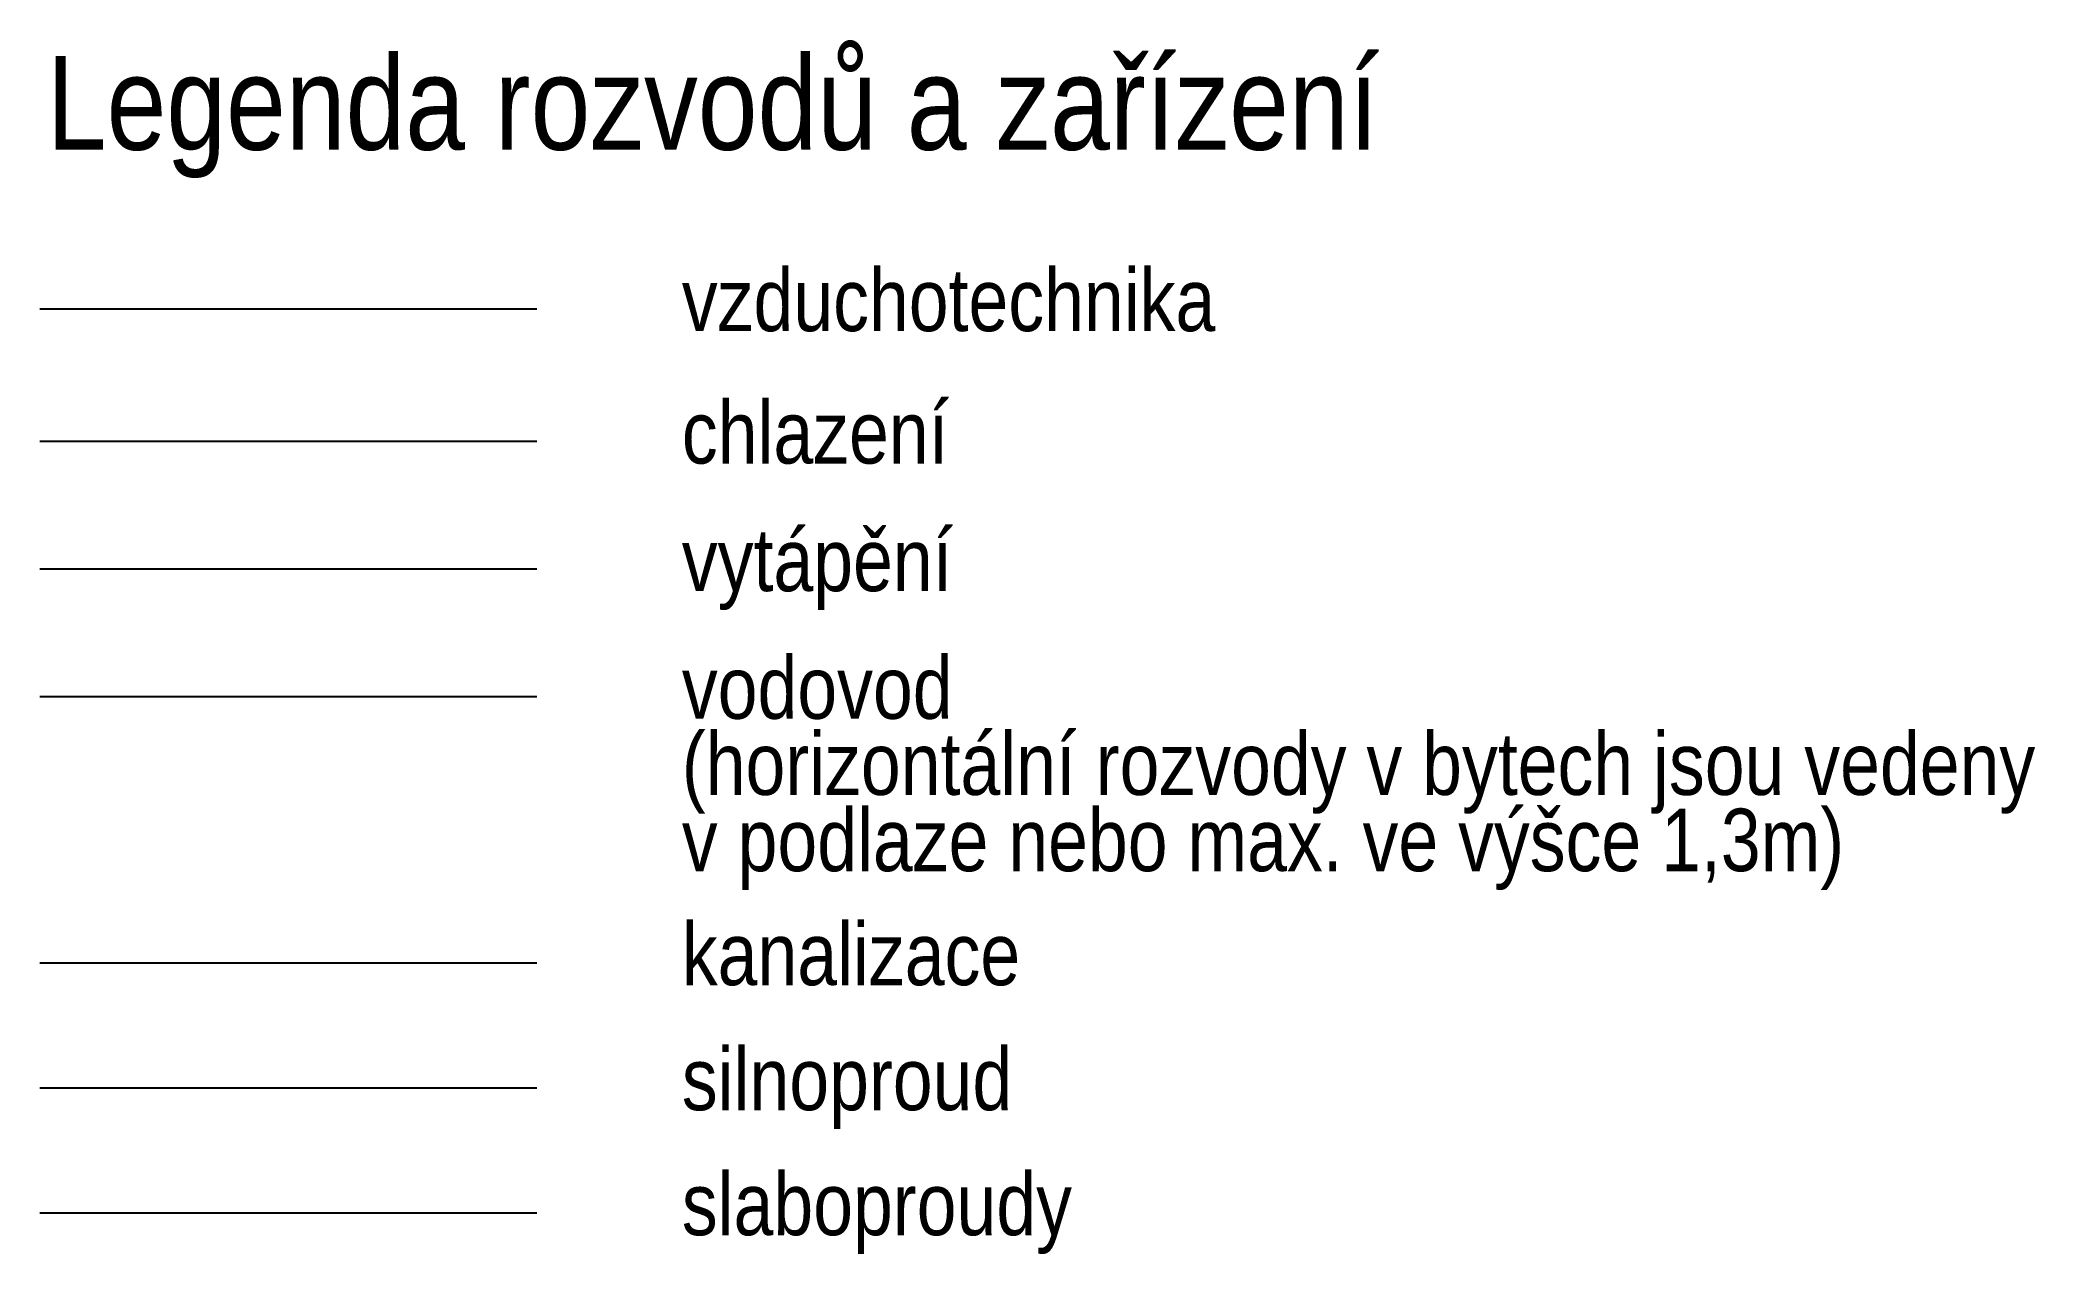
# Model space of a CAD drawing. Header units: millimetres. Extents: x 8699 to 53513, y 60576 to 70289.
# Drawn here: x 37554 to 53513, y 60576 to 70289 of the extents above.
import ezdxf

# ---------------------------------------------------------------- set-up
doc = ezdxf.new("R2010")
doc.units = ezdxf.units.MM
doc.layers.add('_koo upravy', color=1, linetype='Continuous')
doc.styles.add('$0$GENERATED_STYLE_1', font='ARIALN.TTF')

msp = doc.modelspace()

# ---------------------------------------------------------------- linework, layer by layer
at = {"layer": '_koo upravy', "color": 3}
msp.add_lwpolyline([(37554, 68138), (41529, 68138)], dxfattribs=at)
at = {"layer": '_koo upravy', "color": 41}
msp.add_lwpolyline([(37554, 67079), (41529, 67079)], dxfattribs=at)
at = {"layer": '_koo upravy', "color": 4}
msp.add_lwpolyline([(37554, 66058), (41529, 66058)], dxfattribs=at)
at = {"layer": '_koo upravy', "color": 5}
msp.add_lwpolyline([(37554, 65037), (41529, 65037)], dxfattribs=at)
at = {"layer": '_koo upravy', "color": 34}
msp.add_lwpolyline([(37554, 62906), (41529, 62906)], dxfattribs=at)
at = {"layer": '_koo upravy', "color": 1}
msp.add_lwpolyline([(37554, 61906), (41529, 61906)], dxfattribs=at)
at = {"layer": '_koo upravy', "color": 6}
msp.add_lwpolyline([(37554, 60906), (41529, 60906)], dxfattribs=at)

# ---------------------------------------------------------------- texts
at = {"layer": '_koo upravy', "color": 7, "style": '$0$GENERATED_STYLE_1'}
for s, height, p in [('Legenda rozvodů a zařízení', 750, (37610, 69410)), ('vzduchotechnika', 500, (42689, 67959)), ('chlazení', 500, (42689, 66900)), ('vytápění', 500, (42689, 65879)), ('vodovod', 500, (42689, 64858)), ('(horizontální rozvody v bytech jsou vedeny', 500, (42689, 64249)), ('v podlaze nebo max. ve výšce 1,3m)', 500, (42689, 63639)), ('kanalizace', 500, (42689, 62727)), ('silnoproud', 500, (42689, 61727)), ('slaboproudy', 500, (42689, 60727))]:
    msp.add_text(s, height=height, dxfattribs=at).set_placement(p)

doc.saveas('drawing.dxf')
